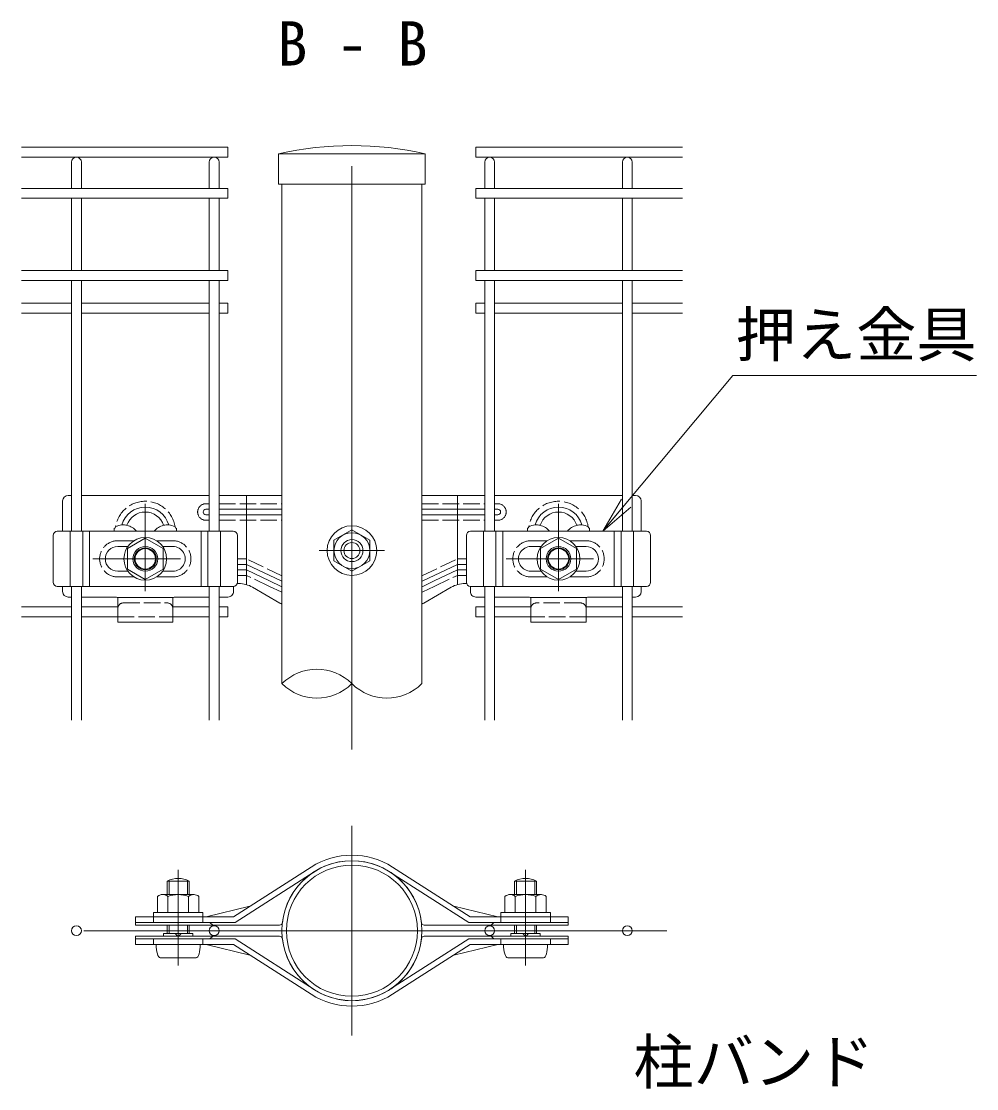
# Model space of a CAD drawing. Units: millimetres, scale not verified. Extents: x -4200 to 4200, y -2970 to 2970.
# Drawn here: x 1381 to 2421, y -672 to 490 of the extents above; entities that cross this region are included whole.
import ezdxf
from ezdxf.enums import TextEntityAlignment as Align

# ---------------------------------------------------------------- set-up
doc = ezdxf.new("R2010")
doc.units = ezdxf.units.MM
doc.header["$LTSCALE"] = 20
doc.linetypes.add('DASHED', pattern=[7.5, 6, -1.5])
doc.linetypes.add('USER1', pattern=[50.8, 31.75, -6.35, 6.35, -6.35])
for name, color, linetype, lineweight in [('0-0_D-TTL-TXT', 7, 'Continuous', 18), ('0-3_D-STR1', 1, 'Continuous', 18), ('0-4_D-BMK', 2, 'USER1', 13), ('0-5_D-STR2', 7, 'Continuous', 9), ('0-6_D-STR-DIM', 7, 'Continuous', 9), ('0-7_0', 7, 'Continuous', 9), ('0-9_D-STR3', 3, 'Continuous', 13), ('0-A_D-STR-TXT', 7, 'Continuous', 9)]:
    doc.layers.add(name, color=color, linetype=linetype, lineweight=lineweight)
doc.styles.add('ＭＳ ゴシック', font='')
doc.styles.get('ＭＳ ゴシック').set_extended_font_data('MS Gothic')

# ---------------------------------------------------------------- blocks, each defined once
blk = doc.blocks.new('U36')
at = {"layer": '0-4_D-BMK'}
for p, q in [((-1500, -295.8), (-1500, 426)), ((1500, -295.8), (1500, 426)), ((0, 240), (0, -240)), ((236.5, 0), (-236.5, 0)), ((-1880, -60), (-1120, -60)), ((1120, -60), (1880, -60))]:
    blk.add_line(p, q, dxfattribs=at)
at = {"layer": '0-9_D-STR3'}
for p, q in [((-2060, 400), (-2036, 400)), ((-1964, 400), (-1036, 400)), ((-964, 400), (-508, 400)), ((-766.3, 400), (-766.3, -247)), ((508, 400), (964, 400)), ((766.3, 400), (766.3, -247)), ((1036, 400), (1964, 400)), ((2036, 400), (2060, 400)), ((-2100, 360), (-2100, 140)), ((2100, 360), (2100, 140)), ((-1060, 300), (-1036, 300)), ((-1060, 260), (-1036, 260)), ((-964, 300), (-508, 300)), ((-964, 260), (-508, 260)), ((508, 300), (964, 300)), ((508, 260), (964, 260)), ((1036, 300), (1060, 300)), ((1036, 260), (1060, 260)), ((-1726, 140), (-1726, 160)), ((-1274, 140), (-1274, 160)), ((1274, 140), (1274, 160)), ((1726, 140), (1726, 160)), ((-2169, 110), (-2169, -230)), ((-861, 140), (-2139, 140)), ((-2045.5, 140), (-2045.5, -260)), ((-1954, 140), (-1954, -260)), ((-1905, 140), (-1905, -260)), ((-1095, 140), (-1095, -260)), ((-1046, 140), (-1046, -260)), ((-954.5, 140), (-954.5, -260)), ((-831, 110), (-831, -230)), ((0, 150), (-130, 74.9)), ((0, 150), (130, 74.9)), ((831, 110), (831, -230)), ((861, 140), (2139, 140)), ((954.5, 140), (954.5, -260)), ((1046, 140), (1046, -260)), ((1095, 140), (1095, -260)), ((1905, 140), (1905, -260)), ((1954, 140), (1954, -260)), ((2045.5, 140), (2045.5, -260)), ((2169, 110), (2169, -230)), ((-1626.2, 30), (-1700, 30)), ((-1300, 30), (-1373.8, 30)), ((-130, -74.9), (-130, 74.9)), ((130, -74.9), (130, 74.9)), ((1300, 30), (1373.8, 30)), ((1626.2, 30), (1700, 30)), ((0, -150), (-130, -74.9)), ((0, -150), (130, -74.9)), ((-1626.2, -150), (-1700, -150)), ((-1300, -150), (-1373.8, -150)), ((-831, -100), (-766.3, -100)), ((-831, -140), (-766.3, -140)), ((831, -100), (766.3, -100)), ((831, -140), (766.3, -140)), ((1300, -150), (1373.8, -150)), ((1626.2, -150), (1700, -150)), ((-2139, -260), (-861, -260)), ((-2100, -260), (-2100, -297.3)), ((-860, -260), (-860, -297.3)), ((-821.3, -239.3), (-832.5, -239.3)), ((-522.5, -381.2), (-721.1, -266.2)), ((522.5, -381.2), (721.1, -266.2)), ((821.3, -239.3), (832.5, -239.3)), ((860, -260), (860, -297.3)), ((2139, -260), (861, -260)), ((2100, -260), (2100, -297.3)), ((-2036, -337.3), (-2060, -337.3)), ((-1710, -337.3), (-1964, -337.3)), ((-1300, -340), (-1700, -340)), ((-1700, -416.4), (-1700, -347.3)), ((-1300, -416.4), (-1300, -347.3)), ((-1290, -337.3), (-1036, -337.3)), ((-963.2, -337.3), (-900, -337.3)), ((964, -337.3), (900, -337.3)), ((1290, -337.3), (1036, -337.3)), ((1700, -340), (1300, -340)), ((1300, -416.4), (1300, -347.3)), ((1700, -416.4), (1700, -347.3)), ((1710, -337.3), (1964, -337.3)), ((2036, -337.3), (2060, -337.3)), ((-1700, -520), (-1700, -416.4)), ((-1300, -416.4), (-1300, -520)), ((1300, -416.4), (1300, -520)), ((1700, -520), (1700, -416.4)), ((-1700, -520), (-1300, -520)), ((1700, -520), (1300, -520))]:
    blk.add_line(p, q, dxfattribs=at)
at = {"layer": '0-9_D-STR3', "linetype": 'DASHED'}
for p, q in [((-1060, 340), (-1036, 340)), ((-964, 340), (-508, 340)), ((508, 340), (964, 340)), ((1036, 340), (1060, 340)), ((-1060, 220), (-1036, 220)), ((-964, 220), (-508, 220)), ((508, 220), (964, 220)), ((1036, 220), (1060, 220)), ((-1582, 71.5), (-1700, 71.5)), ((-1300, 71.5), (-1418, 71.5)), ((1300, 71.5), (1418, 71.5)), ((1582, 71.5), (1700, 71.5)), ((-831, -60), (-766.3, -60)), ((-508, -182.9), (-766.3, -60)), ((508, -182.9), (766.3, -60)), ((831, -60), (766.3, -60)), ((-1582, -191.5), (-1700, -191.5)), ((-1300, -191.5), (-1418, -191.5)), ((-831, -180), (-766.3, -180)), ((831, -180), (766.3, -180)), ((1300, -191.5), (1418, -191.5)), ((1582, -191.5), (1700, -191.5)), ((-1660, -380), (-1340, -380)), ((1660, -380), (1340, -380)), ((-1700, -480), (-1300, -480)), ((1700, -480), (1300, -480))]:
    blk.add_line(p, q, dxfattribs=at)
at = {"layer": '0-9_D-STR3'}
for points in [[(-1370, -135.1), (-1500, -210.1), (-1630, -135.1), (-1630, 15.1), (-1500, 90.1), (-1370, 15.1)], [(1630, -135.1), (1500, -210.1), (1370, -135.1), (1370, 15.1), (1500, 90.1), (1630, 15.1)]]:
    blk.add_lwpolyline(points, close=True, dxfattribs=at)
for points in [[(-508, -222.9), (-514.1, -220), (-766.3, -100)], [(-508, -262.9), (-514.1, -260), (-598.2, -220), (-766.3, -140)], [(508, -222.9), (514.1, -220), (766.3, -100)], [(508, -262.9), (514.1, -260), (598.2, -220), (766.3, -140)]]:
    blk.add_lwpolyline(points, dxfattribs=at)
at = {"layer": '0-9_D-STR3', "linetype": 'DASHED'}
for points in [[(-508, -302.9), (-514.1, -300), (-598.2, -260), (-766.3, -180)], [(508, -302.9), (514.1, -300), (598.2, -260), (766.3, -180)]]:
    blk.add_lwpolyline(points, dxfattribs=at)
at = {"layer": '0-9_D-STR3'}
for centre, radius in [((0, 0), 180), ((-1500, -60), 155), ((0, 0), 130), ((0, 0), 80), ((1500, -60), 155), ((-1500, -60), 90), ((-1500, -60), 80), ((-1500, -60), 74), ((0, 0), 58.4), ((1500, -60), 90), ((1500, -60), 80), ((1500, -60), 74)]:
    blk.add_circle(centre, radius, dxfattribs=at)
for centre, radius, start, end in [((-2060, 360), 40, 90, 180), ((2060, 360), 40, 0, 90), ((-1500, 140), 176, 90, 164.83919), ((-1500, 140), 176, 15.16081, 90), ((1500, 140), 176, 90, 164.83919), ((1500, 140), 176, 15.16081, 90), ((-1500, 140), 140, 90, 161.88318), ((-1500, 140), 140, 18.11682, 90), ((-1060, 280), 20, 90, 180), ((-1060, 280), 20, 180, 270), ((1060, 280), 20, 0, 90), ((1060, 280), 20, 270, 0), ((1500, 140), 140, 90, 161.88318), ((1500, 140), 140, 18.11682, 90), ((-1735.1, 177.8), 20, 297.00649, 344.38101), ((-1659.5, 66.5), 120, 94.96654, 117.99904), ((-1659.5, 66.5), 120, 77.27818, 94.96654), ((-1659.5, 66.5), 120, 37.78277, 77.27818), ((-1340.5, 66.5), 120, 102.72182, 142.21723), ((-1340.5, 66.5), 120, 85.03346, 102.72182), ((-1340.5, 66.5), 120, 62.00096, 85.03346), ((-1264.9, 177.8), 20, 195.61899, 242.99351), ((1264.9, 177.8), 20, 297.00649, 344.38101), ((1340.5, 66.5), 120, 94.96654, 117.99904), ((1340.5, 66.5), 120, 77.27818, 94.96654), ((1340.5, 66.5), 120, 37.78277, 77.27818), ((1659.5, 66.5), 120, 102.72182, 142.21723), ((1659.5, 66.5), 120, 85.03346, 102.72182), ((1659.5, 66.5), 120, 62.00096, 85.03346), ((1735.1, 177.8), 20, 195.61899, 242.99351), ((-2139, 110), 30, 90, 180), ((-861, 110), 30, 0, 90), ((861, 110), 30, 90, 180), ((2139, 110), 30, 0, 90), ((-1700, -60), 90, 90, 180), ((-1670, -32), 70, 54.69388, 62.36991), ((-1330, -32), 70, 117.63009, 125.30612), ((-1300, -60), 90, 269.99997, 90), ((1300, -60), 90, 90, 270.00003), ((1330, -32), 70, 54.69388, 62.36991), ((1670, -32), 70, 117.63009, 125.30612), ((1700, -60), 90, 0, 90), ((-1700, -60), 90, 180, 270), ((1700, -60), 90, 270, 0), ((-2139, -230), 30, 180, 270), ((-861, -230), 30, 270, 360), ((861, -230), 30, 180, 270), ((2139, -230), 30, 270, 0), ((-2060, -297.3), 40, 180, 270), ((-900, -297.3), 40, 270, 0.00004), ((-821.3, -439.3), 200, 59.9273, 90.00002), ((821.3, -439.3), 200, 89.99998, 120.0727), ((900, -297.3), 40, 179.99996, 270), ((2060, -297.3), 40, 270, 0), ((-1710, -347.3), 10, 0, 90), ((-1290, -347.3), 10, 90, 180), ((-452.4, -260), 140, 239.9273, 246.5967), ((452.4, -260), 140, 293.4033, 300.0727), ((1290, -347.3), 10, 0, 90), ((1710, -347.3), 10, 90, 180)]:
    blk.add_arc(centre, radius, start, end, dxfattribs=at)
at = {"layer": '0-9_D-STR3', "linetype": 'DASHED'}
for centre, radius, start, end in [((-1500, 140), 218.2, 90, 171.45333), ((-1500, 140), 218.2, 8.54667, 90), ((-1060, 280), 60, 90, 160.52878), ((1060, 280), 60, 19.47122, 90), ((1500, 140), 218.2, 90, 171.45333), ((1500, 140), 218.2, 8.54667, 90), ((-1060, 280), 60, 160.52878, 180), ((-1060, 280), 60, 180, 199.47122), ((-1060, 280), 60, 199.47122, 270), ((1060, 280), 60, 270, 340.52878), ((1060, 280), 60, 0, 19.47122), ((1060, 280), 60, 340.52878, 0), ((-1700, -60), 131.5, 90, 270), ((-1300, -60), 131.5, 270, 90), ((1300, -60), 131.5, 90, 270), ((1700, -60), 131.5, 270, 90), ((-1660, -420), 40, 90, 180), ((-1340, -420), 40, 0, 90), ((1340, -420), 40, 90, 180), ((1660, -420), 40, 0, 90)]:
    blk.add_arc(centre, radius, start, end, dxfattribs=at)
blk = doc.blocks.new('_Open')
at = {"layer": '0-7_0'}
blk.add_line((-20, 3.33), (0, 0), dxfattribs=at)
blk.add_lwpolyline([(-20, -3.33), (0, 0), (-20, 0)], dxfattribs=at)

msp = doc.modelspace()

# ---------------------------------------------------------------- linework, layer by layer
at = {"layer": '0-3_D-STR1'}
for p, q in [((1820.55, 345.72), (1660.95, 345.72)), ((1660.95, 345.72), (1660.95, 312.72)), ((1820.55, 312.72), (1820.55, 345.72)), ((1820.55, 312.72), (1660.95, 312.72)), ((1664.55, 312.72), (1664.55, -231.18)), ((1816.95, -231.18), (1816.95, 312.72))]:
    msp.add_line(p, q, dxfattribs=at)
for radius in [76.2, 71.4]:
    msp.add_circle((1740.75, -500.16), radius, dxfattribs=at)
msp.add_arc((1740.75, -3.56), 358.28, 77.13052, 102.86948, dxfattribs=at)
at = {"layer": '0-4_D-BMK'}
for p, q in [((1740.75, -302.86), (1740.75, 381.72)), ((1740.75, -385.86), (1740.75, -614.46)), ((1551.56, -538.24), (1551.56, -433.77)), ((1929.94, -538.24), (1929.94, -433.77)), ((2083.65, -500.16), (1397.85, -500.16))]:
    msp.add_line(p, q, dxfattribs=at)
at = {"layer": '0-5_D-STR2'}
for p, q in [((1380.75, 352.82), (1605.75, 352.82)), ((1605.75, 352.82), (1605.75, 342.02)), ((2100.75, 352.82), (1875.75, 352.82)), ((1875.75, 352.82), (1875.75, 342.02)), ((1380.75, 342.02), (1605.75, 342.02)), ((2100.75, 342.02), (1875.75, 342.02)), ((1435.35, 308.12), (1435.35, 336.62)), ((1446.15, 308.12), (1446.15, 336.62)), ((1585.35, 308.12), (1585.35, 336.62)), ((1596.15, 308.12), (1596.15, 336.62)), ((1885.35, 308.12), (1885.35, 336.62)), ((1896.15, 308.12), (1896.15, 336.62)), ((2035.35, 308.12), (2035.35, 336.62)), ((2046.15, 308.12), (2046.15, 336.62)), ((1380.75, 308.12), (1605.75, 308.12)), ((1605.75, 308.12), (1605.75, 297.32)), ((2100.75, 308.12), (1875.75, 308.12)), ((1875.75, 308.12), (1875.75, 297.32)), ((1380.75, 297.32), (1605.75, 297.32)), ((1435.35, 218.72), (1435.35, 297.32)), ((1446.15, 218.72), (1446.15, 297.32)), ((1585.35, 218.72), (1585.35, 297.32)), ((1596.15, 218.72), (1596.15, 297.32)), ((2100.75, 297.32), (1875.75, 297.32)), ((1885.35, 218.72), (1885.35, 297.32)), ((1896.15, 218.72), (1896.15, 297.32)), ((2035.35, 218.72), (2035.35, 297.32)), ((2046.15, 218.72), (2046.15, 297.32)), ((1380.75, 218.72), (1605.75, 218.72)), ((1605.75, 218.72), (1605.75, 207.92)), ((2100.75, 218.72), (1875.75, 218.72)), ((1875.75, 218.72), (1875.75, 207.92)), ((1380.75, 207.92), (1605.75, 207.92)), ((1435.35, -65.28), (1435.35, 207.92)), ((1446.15, -65.28), (1446.15, 207.92)), ((1585.35, -65.28), (1585.35, 207.92)), ((1596.15, -65.28), (1596.15, 207.92)), ((2100.75, 207.92), (1875.75, 207.92)), ((1885.35, -65.28), (1885.35, 207.92)), ((1896.15, -65.28), (1896.15, 207.92)), ((2035.35, -65.28), (2035.35, 207.92)), ((2046.15, -65.28), (2046.15, 207.92)), ((1380.75, 183.15), (1435.35, 183.15)), ((1446.15, 183.15), (1585.35, 183.15)), ((1596.15, 183.15), (1605.75, 183.15)), ((1605.75, 183.15), (1605.75, 172.35)), ((1885.35, 183.15), (1875.75, 183.15)), ((1875.75, 183.15), (1875.75, 172.35)), ((2035.35, 183.15), (1896.15, 183.15)), ((2100.75, 183.15), (2046.15, 183.15)), ((1380.75, 172.35), (1435.35, 172.35)), ((1446.15, 172.35), (1585.35, 172.35)), ((1596.15, 172.35), (1605.75, 172.35)), ((1885.35, 172.35), (1875.75, 172.35)), ((2035.35, 172.35), (1896.15, 172.35)), ((2100.75, 172.35), (2046.15, 172.35)), ((1435.35, -270.88), (1435.35, -125.28)), ((1446.15, -270.88), (1446.15, -125.28)), ((1585.35, -270.88), (1585.35, -125.28)), ((1596.15, -270.88), (1596.15, -125.28)), ((1885.35, -270.88), (1885.35, -125.28)), ((1896.15, -270.88), (1896.15, -125.28)), ((2035.35, -270.88), (2035.35, -125.28)), ((2046.15, -270.88), (2046.15, -125.28)), ((1435.35, -147.58), (1380.75, -147.58)), ((1486, -147.58), (1446.15, -147.58)), ((1585.35, -147.58), (1545.5, -147.58)), ((1605.75, -147.58), (1596.15, -147.58)), ((1605.75, -147.58), (1605.75, -158.38)), ((1875.75, -147.58), (1885.35, -147.58)), ((1875.75, -147.58), (1875.75, -158.38)), ((1896.15, -147.58), (1936, -147.58)), ((1995.5, -147.58), (2035.35, -147.58)), ((2046.15, -147.58), (2100.75, -147.58)), ((1435.35, -158.38), (1380.75, -158.38)), ((1485.75, -158.38), (1446.15, -158.38)), ((1585.35, -158.38), (1545.75, -158.38)), ((1605.75, -158.38), (1596.15, -158.38)), ((1875.75, -158.38), (1885.35, -158.38)), ((1896.15, -158.38), (1935.75, -158.38)), ((1995.75, -158.38), (2035.35, -158.38)), ((2046.15, -158.38), (2100.75, -158.38))]:
    msp.add_line(p, q, dxfattribs=at)
for centre in [(1440.75, -500.16), (1590.75, -500.16), (1890.75, -500.16), (2040.75, -500.16)]:
    msp.add_circle(centre, 5.4, dxfattribs=at)
for centre in [(1440.75, 336.62), (1590.75, 336.62), (1890.75, 336.62), (2040.75, 336.62)]:
    msp.add_arc(centre, 5.4, 0, 180, dxfattribs=at)
at = {"layer": '0-6_D-STR-DIM'}
for centre, start, end in [((1702.65, -269.52), 45.18146, 134.81854), ((1702.65, -192.83), 225.18146, 314.81854), ((1778.85, -192.83), 225.18146, 314.81854)]:
    msp.add_arc(centre, 54.05, start, end, dxfattribs=at)
at = {"layer": '0-9_D-STR3'}
for p, q in [((1611.81, -485.12), (1696.42, -430.94)), ((1869.69, -485.12), (1785.08, -430.94)), ((1539.56, -460.82), (1539.56, -446.2)), ((1539.56, -446.2), (1563.56, -446.2)), ((1541.59, -460.82), (1541.59, -446.2)), ((1561.53, -460.82), (1561.53, -446.2)), ((1563.56, -460.82), (1563.56, -446.2)), ((1917.94, -460.82), (1917.94, -446.2)), ((1941.94, -446.2), (1917.94, -446.2)), ((1919.97, -460.82), (1919.97, -446.2)), ((1939.91, -460.82), (1939.91, -446.2)), ((1941.94, -460.82), (1941.94, -446.2)), ((1529.06, -480.32), (1529.06, -462.92)), ((1534.23, -460.82), (1568.86, -460.82)), ((1540.31, -480.32), (1540.31, -462.92)), ((1562.81, -480.32), (1562.81, -462.92)), ((1574.06, -480.32), (1574.06, -462.92)), ((1907.44, -480.32), (1907.44, -462.92)), ((1912.61, -460.82), (1947.24, -460.82)), ((1918.69, -480.32), (1918.69, -462.92)), ((1941.19, -480.32), (1941.19, -462.92)), ((1952.44, -480.32), (1952.44, -462.92)), ((1581.91, -485.12), (1629.75, -473.63)), ((1899.59, -485.12), (1851.75, -473.63)), ((1611.81, -485.12), (1505.22, -485.12)), ((1505.22, -485.12), (1505.22, -494.12)), ((1524.56, -480.32), (1524.56, -485.12)), ((1524.56, -485.12), (1524.56, -491.12)), ((1524.56, -485.12), (1524.56, -491.12)), ((1524.56, -485.12), (1578.56, -485.12)), ((1529.06, -480.32), (1574.06, -480.32)), ((1578.57, -485.12), (1578.57, -491.12)), ((1578.57, -485.12), (1578.57, -491.12)), ((1902.93, -485.12), (1902.93, -491.12)), ((1902.94, -480.32), (1902.94, -485.12)), ((1902.94, -485.12), (1956.94, -485.12)), ((1907.44, -480.32), (1952.44, -480.32)), ((1956.94, -485.12), (1956.94, -491.12)), ((1662.01, -494.12), (1505.22, -494.12)), ((1539.56, -503.2), (1539.56, -494.12)), ((1541.59, -503.2), (1541.59, -494.12)), ((1561.53, -503.2), (1561.53, -494.12)), ((1563.56, -503.2), (1563.56, -494.12)), ((1586.07, -491.12), (1589.18, -494.12)), ((1819.49, -494.12), (1976.28, -494.12)), ((1895.43, -491.12), (1892.32, -494.12)), ((1917.94, -503.2), (1917.94, -494.12)), ((1919.97, -503.2), (1919.97, -494.12)), ((1939.91, -503.2), (1939.91, -494.12)), ((1941.94, -503.2), (1941.94, -494.12)), ((1662.01, -506.2), (1505.22, -506.2)), ((1505.22, -515.2), (1505.22, -506.2)), ((1524.56, -515.2), (1524.56, -509.2)), ((1535.61, -503.2), (1567.52, -503.2)), ((1535.61, -503.2), (1535.61, -506.2)), ((1548.38, -503.2), (1550.92, -506.2)), ((1552.2, -506.2), (1554.74, -503.2)), ((1567.52, -503.2), (1567.52, -506.2)), ((1578.57, -515.2), (1578.57, -509.2)), ((1578.57, -515.2), (1578.57, -509.2)), ((1586.07, -509.2), (1589.18, -506.2)), ((1819.49, -506.2), (1976.28, -506.2)), ((1895.43, -509.2), (1892.32, -506.2)), ((1902.93, -515.2), (1902.93, -509.2)), ((1913.98, -503.2), (1945.89, -503.2)), ((1913.98, -503.2), (1913.98, -506.2)), ((1926.76, -503.2), (1929.3, -506.2)), ((1930.58, -506.2), (1933.12, -503.2)), ((1945.89, -503.2), (1945.89, -506.2)), ((1956.94, -515.2), (1956.94, -509.2)), ((1611.81, -515.2), (1505.22, -515.2)), ((1527.56, -515.2), (1575.56, -515.2)), ((1581.91, -515.2), (1629.75, -526.69)), ((1611.81, -515.2), (1696.42, -569.38)), ((1869.69, -515.2), (1785.08, -569.38)), ((1899.59, -515.2), (1851.75, -526.69)), ((1905.94, -515.2), (1953.94, -515.2)), ((1532.06, -529.6), (1571.06, -529.6)), ((1910.44, -529.6), (1949.44, -529.6))]:
    msp.add_line(p, q, dxfattribs=at)
at = {"layer": '0-9_D-STR3', "linetype": 'DASHED'}
for p, q in [((1613.57, -491.12), (1699.66, -435.99)), ((1867.93, -491.12), (1781.84, -435.99)), ((1613.57, -491.12), (1505.22, -491.12)), ((1867.93, -491.12), (1976.28, -491.12)), ((1613.57, -509.2), (1505.22, -509.2)), ((1613.57, -509.2), (1699.66, -564.33)), ((1867.93, -509.2), (1781.84, -564.33)), ((1867.93, -509.2), (1976.28, -509.2))]:
    msp.add_line(p, q, dxfattribs=at)
at = {"layer": '0-9_D-STR3'}
for points in [[(1524.56, -480.32), (1578.56, -480.32), (1578.56, -485.12)], [(1869.69, -485.12), (1976.28, -485.12), (1976.28, -494.12)], [(1902.94, -480.32), (1956.94, -480.32), (1956.94, -485.12)], [(1869.69, -515.2), (1976.28, -515.2), (1976.28, -506.2)]]:
    msp.add_lwpolyline(points, dxfattribs=at)
for centre, radius, start, end in [((1740.75, -500.16), 82.2, 57.3664, 122.6336), ((1740.75, -500.16), 76.2, 6.55535, 173.44465), ((1551.56, -468.7), 25.5, 61.92751, 118.07249), ((1929.94, -468.7), 25.5, 61.92751, 118.07249), ((1534.69, -469.35), 8.55, 48.83491, 131.16509), ((1551.56, -492), 31.18, 68.85295, 111.14705), ((1568.44, -469.36), 8.55, 48.86505, 131.13495), ((1913.06, -469.35), 8.55, 48.83491, 131.16509), ((1929.94, -492), 31.18, 68.85295, 111.14705), ((1946.81, -469.36), 8.55, 48.86505, 131.13495), ((1662.07, -491.12), 3, 268.91908, 353.44465), ((1819.43, -491.12), 3, 186.55535, 271.08092), ((1662.07, -509.2), 3, 6.55535, 91.08092), ((1740.75, -500.16), 76.2, 186.55535, 353.44465), ((1819.43, -509.2), 3, 88.91908, 173.44465), ((1740.75, -500.16), 82.2, 237.3664, 302.6336)]:
    msp.add_arc(centre, radius, start, end, dxfattribs=at)
for centre, start_param, end_param in [((1532.06, -515.2), 1.5707963, 3.1415927), ((1571.06, -515.2), 3.1415927, 4.712389), ((1910.44, -515.2), 1.5707963, 3.1415927), ((1949.44, -515.2), 3.1415927, 4.712389)]:
    msp.add_ellipse(centre, major_axis=(0, 14.4), ratio=0.3125, start_param=start_param, end_param=end_param, dxfattribs=at)
at = {"layer": '0-A_D-STR-TXT'}
msp.add_lwpolyline([(2421.16, 104.5), (2155.49, 104.5), (2015.19, -63.74)], dxfattribs=at)

# ---------------------------------------------------------------- block references
at = {"layer": '0-6_D-STR-DIM', "xscale": 0.15, "yscale": 0.15}
msp.add_blockref('U36', (1740.75, -86.28), dxfattribs=at)
at = {"layer": '0-A_D-STR-TXT', "xscale": 2, "yscale": 2, "rotation": 230.17293}
msp.add_blockref('_Open', (2013.91, -65.28), dxfattribs=at)

# ---------------------------------------------------------------- texts
at = {"layer": '0-0_D-TTL-TXT', "style": 'ＭＳ ゴシック'}
msp.add_text('B - B', height=48.09, dxfattribs=at).set_placement((1659.53, 427.47), align=Align.BOTTOM_LEFT)
at = {"layer": '0-A_D-STR-TXT', "style": 'ＭＳ ゴシック'}
for s, p in [('押え金具', (2158.72, 110.51)), ('柱バンド', (2047.39, -681.41))]:
    msp.add_text(s, height=48.09, dxfattribs=at).set_placement(p, align=Align.BOTTOM_LEFT)

doc.saveas('drawing.dxf')
